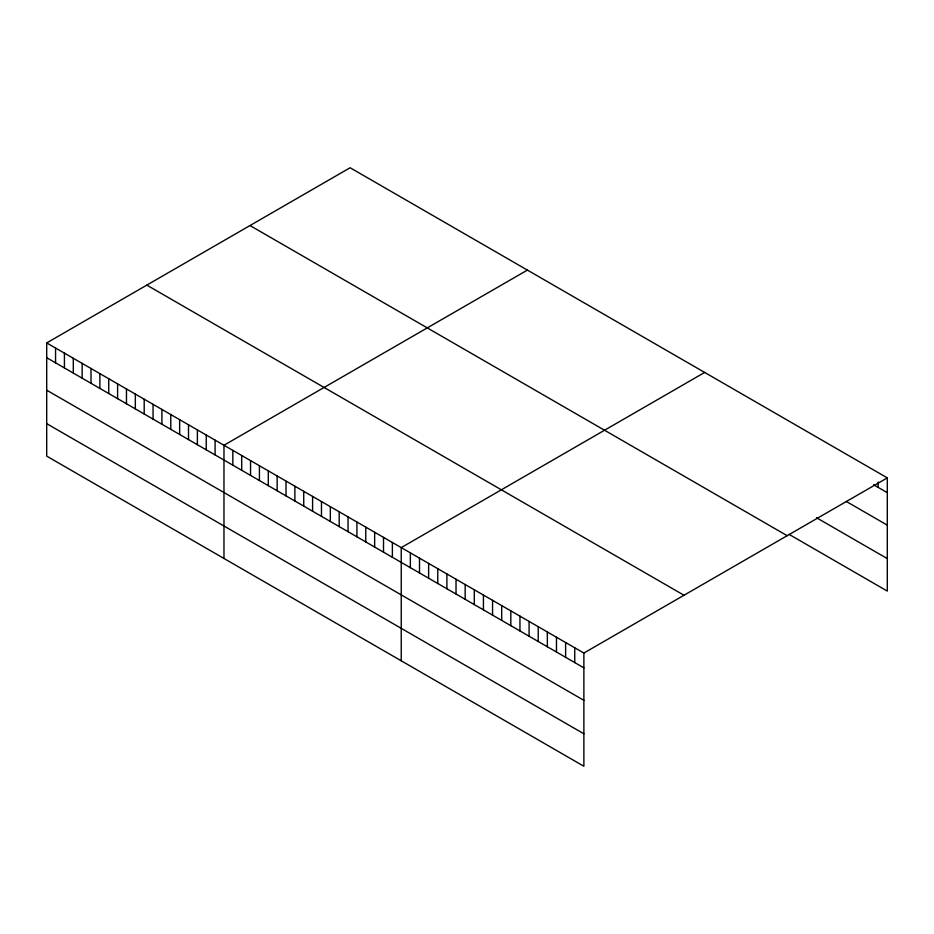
<?xml version="1.0" encoding="UTF-8"?>
<svg xmlns="http://www.w3.org/2000/svg" width="934" height="934" viewBox="0 0 934 934"><rect width="100%" height="100%" fill="white"/><g stroke="black" fill="none" stroke-linecap="round" stroke-linejoin="round"><path stroke-width="1.4" d="M46.7 342.918L583.878 653.053L583.878 766.254L46.7 456.119L46.7 342.918L350.122 167.746L887.3 477.881L887.3 591.082L789.137 534.4M527.395 270.089L223.973 445.261L223.973 558.462M704.656 372.433L401.235 547.616L401.235 660.817M583.878 653.053L887.3 477.881M873.605 484.758L887.3 492.673M846.204 501.418L887.3 525.141M816.526 517.74L887.3 558.602M249.997 225.549L787.175 535.684M146.825 285.115L684.003 595.25M46.7 357.71L583.878 667.845M46.7 390.19L583.878 700.325M46.7 423.651L583.878 733.785M878.17 482.014L878.17 487.396M574.749 647.787L574.749 662.58M565.619 642.51L565.619 657.303M556.477 637.245L556.477 652.037M547.347 631.968L547.347 646.76M538.217 626.691L538.217 641.483M529.088 621.425L529.088 636.217M519.958 616.148L519.958 630.94M510.816 610.883L510.816 625.675M501.686 605.606L501.686 620.398M492.557 600.329L492.557 615.121M483.427 595.063L483.427 609.855M474.297 589.786L474.297 604.578M465.167 584.521L465.167 599.313M456.026 579.243L456.026 594.036M446.896 573.966L446.896 588.759M437.766 568.701L437.766 583.493M428.636 563.424L428.636 578.216M419.506 558.158L419.506 572.951M410.365 552.881L410.365 567.674M392.373 542.491L392.373 557.283M383.512 537.377L383.512 552.169M374.651 532.263L374.651 547.055M365.778 527.138L365.778 541.93M356.916 522.024L356.916 536.817M348.055 516.911L348.055 531.703M339.194 511.785L339.194 526.578M330.332 506.672L330.332 521.464M321.471 501.558L321.471 516.35M312.598 496.433L312.598 511.225M303.737 491.319L303.737 506.111M294.875 486.205L294.875 500.998M286.014 481.092L286.014 495.872M277.153 475.966L277.153 490.759M268.291 470.853L268.291 485.645M259.418 465.739L259.418 480.531M250.557 460.614L250.557 475.406M241.696 455.5L241.696 470.292M232.835 450.386L232.835 465.179M215.1 440.147L215.1 454.94M206.239 435.034L206.239 449.826M197.378 429.909L197.378 444.701M188.516 424.795L188.516 439.587M179.655 419.681L179.655 434.473M170.794 414.568L170.794 429.348M161.921 409.442L161.921 424.234M153.059 404.329L153.059 419.121M144.198 399.215L144.198 414.007M135.337 394.09L135.337 408.882M126.475 388.976L126.475 403.768M117.602 383.862L117.602 398.655M108.741 378.737L108.741 393.529M99.88 373.623L99.88 388.416M91.018 368.51L91.018 383.302M82.157 363.384L82.157 378.177M73.296 358.271L73.296 373.063M64.423 353.157L64.423 367.949M55.561 348.032L55.561 362.824"/></g></svg>
